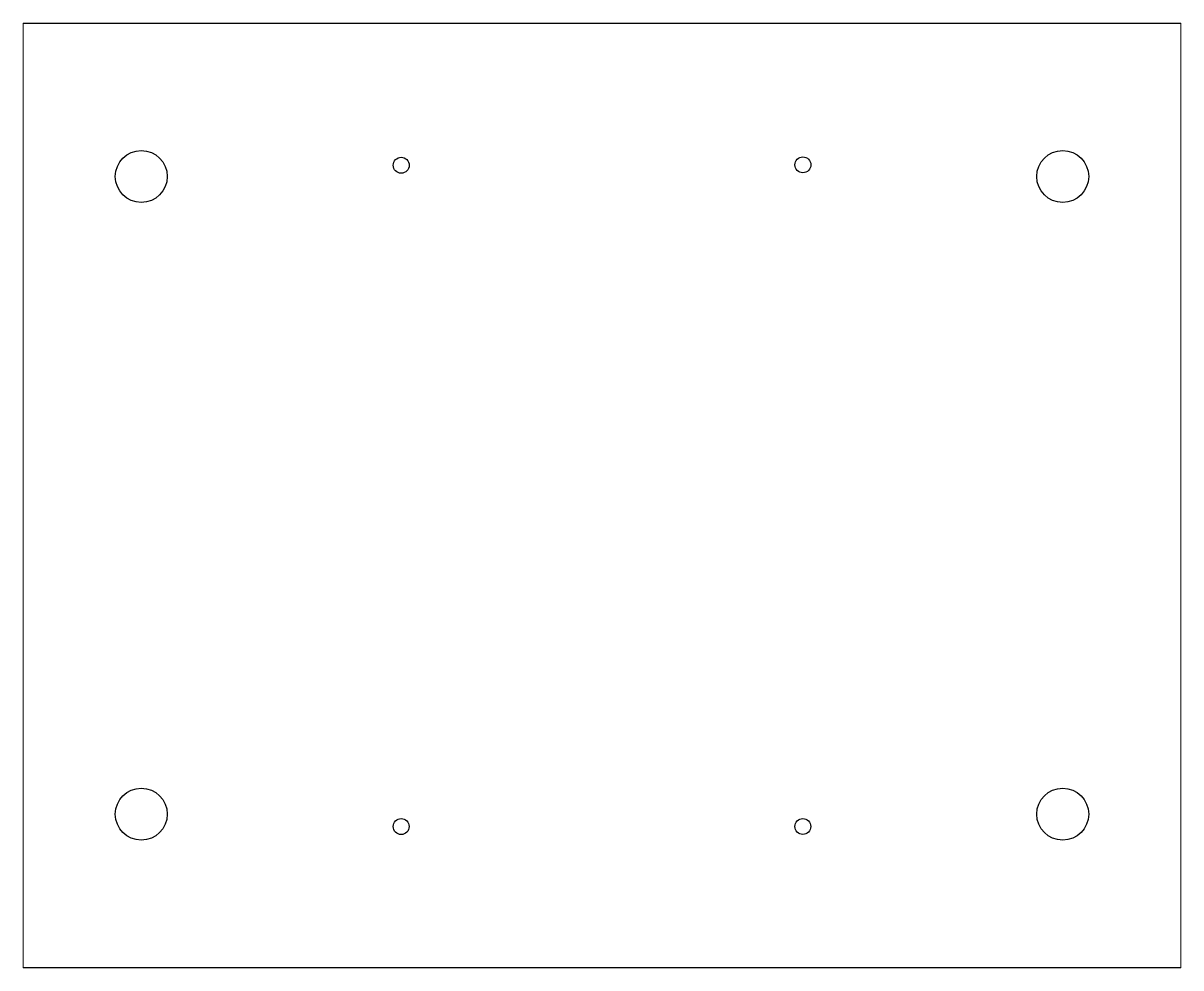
# Paper-space layout 'Layout1' of a CAD drawing. Header units: millimetres. Extents: x 9 to 248, y 0 to 195.
# The model-space entities are those that its viewports show. They can reach past a viewport. Long polylines and large blocks are cut down to what shows.
import ezdxf

# ---------------------------------------------------------------- set-up
doc = ezdxf.new("R2010")
doc.units = ezdxf.units.MM
doc.header["$LTSCALE"] = 10
doc.layers.add('BOLTS', color=6, linetype='Continuous')
doc.layers.add('MEMBERS', color=5, linetype='Continuous')

msp = doc.modelspace()

# ---------------------------------------------------------------- linework, layer by layer
at = {"layer": 'BOLTS', "color": 4, "linetype": 'Continuous'}
for centre, radius in [((50, 135.08), 11), ((160.02, 139.81), 3.38), ((330.02, 140.01), 3.38), ((440, 135.08), 11), ((50, -134.92), 11), ((440, -134.92), 11), ((160, -140.17), 3.38), ((330, -140.15), 3.38)]:
    msp.add_circle(centre, radius, dxfattribs=at)
at = {"layer": 'MEMBERS', "color": 3, "linetype": 'Continuous'}
for p, q in [((0, -200), (0, 200)), ((0, 200), (490, 200)), ((490, 200), (490, -200)), ((490, -200), (0, -200))]:
    msp.add_line(p, q, dxfattribs=at)

psp = doc.layouts.get("Layout1")

# ---------------------------------------------------------------- viewports
at = {"layer": '0'}
psp.add_viewport(center=(128.5, 97.5), size=(238.87, 195), view_center_point=(245, 0), view_height=400, dxfattribs=at)

doc.saveas('drawing.dxf')
